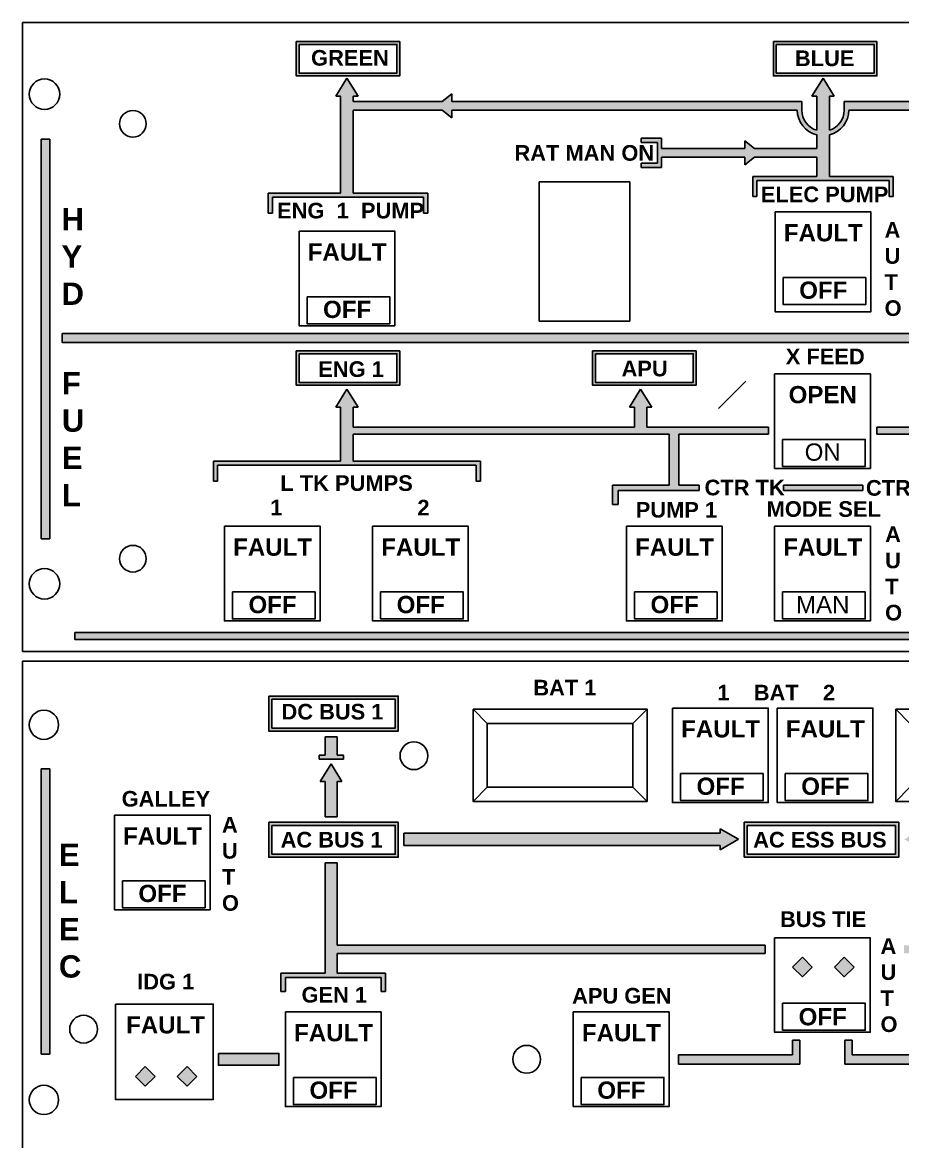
# Model space of a CAD drawing. Header units: millimetres. Extents: x 1492 to 7903, y -55 to 3601.
# Drawn here: x 2364 to 2542.8, y 1611.2 to 1838.6 of the extents above; entities that cross this region are included whole.
import ezdxf

# ---------------------------------------------------------------- set-up
doc = ezdxf.new("R2010")
doc.units = ezdxf.units.MM
doc.styles.get("Standard").update_dxf_attribs({"font": 'sanss___.ttf'})

msp = doc.modelspace()

# ---------------------------------------------------------------- hatches: boundary and pattern name
h = msp.add_hatch(color=1)
h.paths.add_polyline_path([(2419.638091993326, 1834.679067216672), (2440.670902584068, 1834.679067216672), (2440.670902584068, 1827.725346600783), (2419.638091993326, 1827.725346600783)])
h.paths.add_polyline_path([(2420.212438500221, 1834.104720709778), (2440.096556077175, 1834.104720709778), (2440.096556077175, 1828.299693107676), (2420.212438500221, 1828.299693107676)], flags=16)
h.paths.add_polyline_path([(2516.52418289017, 1834.679067216672), (2537.556993480911, 1834.679067216672), (2537.556993480911, 1827.725346600783), (2516.52418289017, 1827.725346600783)])
h.paths.add_polyline_path([(2517.098529397063, 1834.104720709778), (2536.982646974017, 1834.104720709778), (2536.982646974017, 1828.299693107676), (2517.098529397063, 1828.299693107676)], flags=16)
h.paths.add_polyline_path([(2616.50669832904, 1834.679067216672), (2637.539508919782, 1834.679067216672), (2637.539508919782, 1827.725346600783), (2616.50669832904, 1827.725346600783)])
h.paths.add_polyline_path([(2617.081044835934, 1834.104720709778), (2636.965162412887, 1834.104720709778), (2636.965162412887, 1828.299693107676), (2617.081044835934, 1828.299693107676)], flags=16)
h = msp.add_hatch(color=3)
edge = h.paths.add_edge_path()
edge.add_line((2572.268604028408, 1824.498623178968), (2575.516338594009, 1824.498623178967))
edge.add_line((2575.516338594009, 1824.498623178967), (2575.516338594009, 1825.396173591559))
edge.add_line((2575.516338594009, 1825.396173591559), (2571.371053615815, 1825.396173591559))
edge.add_line((2571.371053615815, 1825.396173591559), (2571.371053615815, 1822.505688142723))
edge.add_line((2571.371053615815, 1822.505688142723), (2550.006040332147, 1822.505688142723))
edge.add_line((2550.006040332148, 1822.505688142724), (2550.006040332148, 1824.072528830851))
edge.add_line((2550.006040332148, 1824.072528830851), (2548.021713313372, 1822.505688142723))
edge.add_line((2548.021713313372, 1822.505688142724), (2530.919892593621, 1822.505688142724))
edge.add_line((2530.91989259362, 1822.505688142724), (2530.91989259362, 1820.784899603927))
edge.add_arc((2526.610846041125, 1820.784899603927), 4.30904655249408, -72.69760578302657, 0, ccw=False)
edge.add_line((2527.892420132085, 1816.670844421878), (2527.892420132085, 1823.602812653444))
edge.add_line((2527.892420132085, 1823.602812653444), (2528.883892295392, 1823.602812653444))
edge.add_line((2528.883892295392, 1823.602812653444), (2526.611971132977, 1827.279063285043))
edge.add_line((2526.611971132977, 1827.279063285043), (2524.340049970562, 1823.602812653444))
edge.add_line((2524.340049970562, 1823.602812653444), (2525.331522133869, 1823.602812653444))
edge.add_line((2525.331522133869, 1823.602812653444), (2525.331522133869, 1816.670144139519))
edge.add_arc((2526.610846041125, 1820.784899603927), 4.30904655249408, 180, 252.7289410589397, ccw=False)
edge.add_line((2522.301799488632, 1820.784899603927), (2522.301799488632, 1822.505688142724))
edge.add_line((2522.301799488633, 1822.505688142724), (2451.25310428147, 1822.505688142724))
edge.add_line((2451.25310428147, 1822.505688142724), (2451.25310428147, 1824.072528830851))
edge.add_line((2451.25310428147, 1824.072528830851), (2449.268777262694, 1822.505688142723))
edge.add_line((2449.268777262694, 1822.505688142723), (2431.202043686288, 1822.505688142723))
edge.add_line((2431.202043686288, 1822.505688142723), (2431.202043686288, 1823.602812653444))
edge.add_line((2431.202043686288, 1823.602812653444), (2432.193515849593, 1823.602812653444))
edge.add_line((2432.193515849593, 1823.602812653444), (2429.921594687179, 1827.279063285043))
edge.add_line((2429.921594687179, 1827.279063285043), (2427.649673524765, 1823.602812653444))
edge.add_line((2427.649673524765, 1823.602812653444), (2428.641145688071, 1823.602812653444))
edge.add_line((2428.641145688071, 1823.602812653444), (2428.641145688071, 1803.926882373881))
edge.add_line((2428.641145688071, 1803.926882373881), (2413.968041314741, 1803.926882373881))
edge.add_line((2413.968041314741, 1803.926882373881), (2413.968041314741, 1799.860726067501))
edge.add_line((2413.968041314741, 1799.860726067501), (2414.804113386893, 1799.8607260675))
edge.add_line((2414.804113386894, 1799.860726067501), (2414.804113386894, 1803.091806981324))
edge.add_line((2414.804113386894, 1803.091806981324), (2445.459722923712, 1803.091806981324))
edge.add_line((2445.459722923712, 1803.091806981324), (2445.459722923712, 1799.860726067501))
edge.add_line((2445.459722923712, 1799.860726067501), (2446.351517102164, 1799.860726067501))
edge.add_line((2446.351517102164, 1799.860726067501), (2446.351517102164, 1803.926882373881))
edge.add_line((2446.351517102164, 1803.926882373881), (2431.202043686288, 1803.926882373881))
edge.add_line((2431.202043686288, 1803.926882373881), (2431.202043686287, 1820.784899603927))
edge.add_line((2431.202043686288, 1820.784899603927), (2449.268777262695, 1820.784899603926))
edge.add_line((2449.268777262695, 1820.784899603926), (2451.25310428147, 1819.218058915799))
edge.add_line((2451.25310428147, 1819.2180589158), (2451.253104281469, 1820.784899603927))
edge.add_line((2451.253104281469, 1820.784899603927), (2521.385070089689, 1820.784899603928))
edge.add_arc((2526.610846041125, 1820.784899603927), 5.225775951437291, 180, 255.8293752135456)
edge.add_line((2525.331522133869, 1815.718138840388), (2525.331522133869, 1812.956956599397))
edge.add_line((2525.331522133869, 1812.956956599397), (2512.715412025579, 1812.956956599397))
edge.add_line((2512.715412025579, 1812.956956599397), (2510.731085006802, 1814.523797287525))
edge.add_line((2510.731085006802, 1814.523797287525), (2510.731085006802, 1812.956956599398))
edge.add_line((2510.731085006802, 1812.956956599397), (2493.81919380117, 1812.956956599398))
edge.add_line((2493.81919380117, 1812.956956599397), (2493.81919380117, 1815.072216759385))
edge.add_line((2493.81919380117, 1815.072216759385), (2489.660510782623, 1815.072216759385))
edge.add_line((2489.660510782623, 1815.072216759385), (2489.660510782623, 1814.197274821525))
edge.add_line((2489.660510782623, 1814.197274821525), (2493.016634006881, 1814.197274821525))
edge.add_line((2493.016634006881, 1814.197274821525), (2493.016634006881, 1809.995849838473))
edge.add_line((2493.016634006881, 1809.995849838473), (2489.660510782623, 1809.995849838473))
edge.add_line((2489.660510782623, 1809.995849838473), (2489.660510782623, 1809.120907900614))
edge.add_line((2489.660510782623, 1809.120907900614), (2493.81919380117, 1809.120907900614))
edge.add_line((2493.81919380117, 1809.120907900614), (2493.81919380117, 1811.236168060601))
edge.add_line((2493.81919380117, 1811.236168060602), (2510.731085006802, 1811.236168060601))
edge.add_line((2510.731085006802, 1811.236168060601), (2510.731085006802, 1809.669327372474))
edge.add_line((2510.731085006802, 1809.669327372473), (2512.715412025578, 1811.236168060601))
edge.add_line((2512.715412025578, 1811.236168060601), (2525.331522133869, 1811.236168060602))
edge.add_line((2525.331522133869, 1811.236168060602), (2525.331522133869, 1807.287962017416))
edge.add_line((2525.331522133869, 1807.287962017416), (2512.359814292955, 1807.287962017416))
edge.add_line((2512.359814292955, 1807.287962017416), (2512.359814292955, 1803.221805711036))
edge.add_line((2512.359814292955, 1803.221805711036), (2513.195886365106, 1803.221805711035))
edge.add_line((2513.195886365108, 1803.221805711036), (2513.195886365108, 1806.45288662486))
edge.add_line((2513.195886365108, 1806.45288662486), (2526.611971132977, 1806.45288662486))
edge.add_line((2526.611971132977, 1806.45288662486), (2540.028055900846, 1806.45288662486))
edge.add_line((2540.028055900846, 1806.45288662486), (2540.028055900846, 1803.221805711036))
edge.add_line((2540.028055900846, 1803.221805711035), (2540.864127972999, 1803.221805711036))
edge.add_line((2540.864127972999, 1803.221805711036), (2540.864127972999, 1807.287962017416))
edge.add_line((2540.864127972999, 1807.287962017416), (2527.892420132085, 1807.287962017416))
edge.add_line((2527.892420132085, 1807.287962017416), (2527.892420132085, 1815.71870752861))
edge.add_arc((2526.610846041125, 1820.784899603927), 5.225775951437291, 284.1960716683575, 360)
edge.add_line((2531.836621992563, 1820.784899603928), (2548.021713313373, 1820.784899603927))
edge.add_line((2548.021713313373, 1820.784899603926), (2550.006040332148, 1819.218058915799))
edge.add_line((2550.006040332148, 1819.2180589158), (2550.006040332147, 1820.784899603927))
edge.add_line((2550.006040332148, 1820.784899603927), (2571.371053615815, 1820.784899603928))
edge.add_line((2571.371053615815, 1820.784899603927), (2571.371053615815, 1817.894414155091))
edge.add_line((2571.371053615815, 1817.894414155091), (2575.516338594009, 1817.894414155091))
edge.add_line((2575.516338594009, 1817.894414155091), (2575.516338594009, 1818.791964567684))
edge.add_line((2575.516338594009, 1818.791964567684), (2572.268604028408, 1818.791964567684))
edge.add_line((2572.268604028408, 1818.791964567684), (2572.268604028408, 1824.498623178968))
for color, points in [(1, [(2369.589093564061, 1814.844245820864), (2367.824921765562, 1814.844245820864), (2367.824921765562, 1733.710455373935), (2369.58909356406, 1733.710455373935)]), (1, [(2681.226550638943, 1773.546301937389), (2681.226550638943, 1775.403203953511), (2372.126751424342, 1775.403203953512), (2372.126751424342, 1773.546301937389)]), (3, [(2457.035818737868, 1749.459305368817), (2431.201648615867, 1749.459305368817), (2431.201648615867, 1754.943218206802), (2495.39746577811, 1754.943218206803), (2495.397465778109, 1744.607363765371), (2483.859760502666, 1744.607363765371), (2483.859760502667, 1740.650941030079), (2484.979724802585, 1740.650941030079), (2484.979724802585, 1743.487399465454), (2501.446371813218, 1743.487399465453), (2501.446371813218, 1744.607363765371), (2497.320410931693, 1744.607363765371), (2497.320410931693, 1754.943218206801), (2515.544356715786, 1754.943218206802), (2515.544356715786, 1756.363549368981), (2490.85759992295, 1756.363549368982), (2490.85759992295, 1760.427131044787), (2491.849072086256, 1760.427131044787), (2489.577150923841, 1764.103381676387), (2487.305229761427, 1760.427131044787), (2488.296701924733, 1760.427131044787), (2488.296701924733, 1756.363549368982), (2431.201648615867, 1756.363549368982), (2431.201648615867, 1760.427131044787), (2432.193120779173, 1760.427131044787), (2429.921199616759, 1764.103381676387), (2427.649278454344, 1760.427131044787), (2428.64075061765, 1760.427131044787), (2428.64075061765, 1749.459305368817), (2402.80658049565, 1749.459305368817), (2402.80658049565, 1745.393149062436), (2403.642652567803, 1745.393149062436), (2403.642652567801, 1748.62422997626), (2456.199746665715, 1748.62422997626), (2456.199746665716, 1745.393149062436), (2457.035818737868, 1745.393149062436)]), (3, [(2537.512316169415, 1754.943218206802), (2555.678306840487, 1754.943218206802), (2555.678306840487, 1744.607363765371), (2551.467474526395, 1744.607363765371), (2551.467474526395, 1743.487399465454), (2568.018992969596, 1743.487399465454), (2568.018992969596, 1740.650941030079), (2569.138957269513, 1740.650941030079), (2569.138957269514, 1744.607363765371), (2557.60125199407, 1744.607363765371), (2557.60125199407, 1754.943218206802), (2625.367354902567, 1754.943218206802), (2625.367354902566, 1749.459305368817), (2599.533184780566, 1749.459305368817), (2599.533184780566, 1745.393149062436), (2600.369256852718, 1745.393149062436), (2600.369256852717, 1748.62422997626), (2652.926350950631, 1748.62422997626), (2652.926350950632, 1745.393149062436), (2653.762423022783, 1745.393149062436), (2653.762423022783, 1749.459305368817), (2627.928252900783, 1749.459305368817), (2627.928252900783, 1760.427131044787), (2628.919725064089, 1760.427131044787), (2626.647803901675, 1764.103381676387), (2624.37588273926, 1760.427131044787), (2625.367354902566, 1760.427131044787), (2625.367354902567, 1756.363549368982), (2537.512316169415, 1756.363549368982)]), (3, [(2518.573155507971, 1743.487399465454), (2518.573155507971, 1744.607363765371), (2526.499358886092, 1744.607363765371), (2534.703159354195, 1744.607363765371), (2534.703159354195, 1743.487399465454), (2526.49935888609, 1743.487399465453)]), (1, [(2374.651131174103, 1714.67969705268), (2374.651131174103, 1713.245024393628), (2679.007938217867, 1713.245024393628), (2679.007938217867, 1714.67969705268)]), (3, [(2427.94298802643, 1693.490842252825), (2425.500334133073, 1693.490842252825), (2425.500334133073, 1689.719244870412), (2424.322783057094, 1689.719244870413), (2424.322783057095, 1688.920462465568), (2429.236188455883, 1688.920462465568), (2429.236188455883, 1689.719244870412), (2427.942988026431, 1689.719244870413)]), (3, [(2427.94298802643, 1667.862655029727), (2425.500334133072, 1667.862655029727), (2425.500334133074, 1645.454999105238), (2416.540250426681, 1645.454999105238), (2416.540250426681, 1641.72528485678), (2417.435379400035, 1641.72528485678), (2417.435379400035, 1644.559870131883), (2436.886551955356, 1644.559870131883), (2436.886551955355, 1641.72528485678), (2437.781680928711, 1641.72528485678), (2437.781680928709, 1645.454999105238), (2427.94298802643, 1645.454999105238), (2427.94298802643, 1649.486008900486), (2514.889074434102, 1649.486008900486), (2514.889074434102, 1651.13626648879), (2427.94298802643, 1651.13626648879)])]:
    msp.add_hatch(color=color).paths.add_polyline_path(points)
h = msp.add_hatch(color=1)
h.paths.add_polyline_path([(2419.638091993326, 1771.844282787525), (2440.670902584068, 1771.844282787525), (2440.670902584068, 1764.890562171636), (2419.638091993326, 1764.890562171636)])
h.paths.add_polyline_path([(2420.212438500221, 1771.269936280632), (2440.096556077175, 1771.269936280632), (2440.096556077175, 1765.46490867853), (2420.212438500221, 1765.46490867853)], flags=16)
h.paths.add_polyline_path([(2479.812023564451, 1771.844282787525), (2500.844834155192, 1771.844282787525), (2500.844834155192, 1764.890562171636), (2479.812023564451, 1764.890562171636)])
h.paths.add_polyline_path([(2480.386370071345, 1771.269936280632), (2500.270487648299, 1771.269936280632), (2500.270487648299, 1765.46490867853), (2480.386370071345, 1765.46490867853)], flags=16)
h.paths.add_polyline_path([(2616.096409108606, 1771.844282787525), (2637.129219699347, 1771.844282787525), (2637.129219699347, 1764.890562171636), (2616.096409108606, 1764.890562171636)])
h.paths.add_polyline_path([(2616.6707556155, 1771.269936280632), (2636.554873192454, 1771.269936280632), (2636.554873192454, 1765.46490867853), (2616.6707556155, 1765.46490867853)], flags=16)
h = msp.add_hatch(color=1)
h.paths.add_polyline_path([(2414.053325194714, 1676.1090018621), (2440.365913727232, 1676.1090018621), (2440.365913727232, 1668.996338653859), (2414.053325194714, 1668.996338653859)])
h.paths.add_polyline_path([(2414.684174034348, 1675.478153022466), (2439.735064887598, 1675.478153022466), (2439.735064887598, 1669.627187493493), (2414.684174034348, 1669.627187493493)], flags=16)
h.paths.add_polyline_path([(2414.053325194714, 1701.737189085198), (2440.365913727232, 1701.737189085198), (2440.365913727232, 1694.624525876957), (2414.053325194714, 1694.624525876957)])
h.paths.add_polyline_path([(2414.684174034348, 1701.106340245564), (2439.735064887598, 1701.106340245564), (2439.735064887598, 1695.255374716591), (2414.684174034348, 1695.255374716591)], flags=16)
h.paths.add_polyline_path([(2510.573323000906, 1668.996338653859), (2541.978661169853, 1668.996338653859), (2541.978661169853, 1676.1090018621), (2510.573323000907, 1676.1090018621)])
h.paths.add_polyline_path([(2511.20417184054, 1669.627187493493), (2541.347812330219, 1669.627187493493), (2541.347812330218, 1675.478153022466), (2511.20417184054, 1675.478153022466)], flags=16)
h.paths.add_polyline_path([(2369.58909356406, 1686.970377095894), (2369.58909356406, 1629.033248171363), (2367.824921765562, 1629.033248171364), (2367.824921765562, 1686.970377095894)])
h.paths.add_polyline_path([(2683.468665740029, 1629.033248171363), (2685.232837538528, 1629.033248171363), (2685.232837538528, 1686.970377095894), (2683.468665740029, 1686.970377095894)])
h = msp.add_hatch(color=3)
h.paths.add_polyline_path([(2403.848356052381, 1629.163206568011), (2416.129477596501, 1629.163206568011), (2416.129477596501, 1626.743167173302), (2403.848356052381, 1626.743167173302)])
h.paths.add_polyline_path([(2649.32313346109, 1629.163206568011), (2637.04201191697, 1629.163206568011), (2637.04201191697, 1626.743167173302), (2649.32313346109, 1626.743167173302)])
h.paths.add_polyline_path([(2497.249435357079, 1627.009187424472), (2497.249435357078, 1628.862950688395), (2520.436712920219, 1628.862950688395), (2520.436712920219, 1631.828974356948), (2521.920705536319, 1631.828974356948), (2521.920705536319, 1627.009187424472)])
h.paths.add_polyline_path([(2555.733768819893, 1627.009187424472), (2555.733768819894, 1628.862950688395), (2532.546491256753, 1628.862950688395), (2532.546491256753, 1631.828974356948), (2531.062498640653, 1631.828974356948), (2531.062498640653, 1627.009187424472)])
h.paths.add_polyline_path([(2425.500334133073, 1677.242685486232), (2427.94298802643, 1677.242685486232), (2427.94298802643, 1684.404096925424), (2428.913243485622, 1684.404096925419), (2426.72166107975, 1687.964051871574), (2424.530078673879, 1684.40409692543), (2425.500334133073, 1684.40409692543)])
h.paths.add_polyline_path([(2427.94298802643, 1693.490842252825), (2425.500334133073, 1693.490842252825), (2425.500334133074, 1689.719244870412), (2424.322783057095, 1689.719244870412), (2424.322783057095, 1688.920462465568), (2429.236188455883, 1688.920462465568), (2429.236188455883, 1689.719244870412), (2427.94298802643, 1689.719244870412)])
h.paths.add_polyline_path([(2441.499597351363, 1673.918150776172), (2441.499597351364, 1671.398890439005), (2505.712099440285, 1671.398890439005), (2505.712099440285, 1670.543170967203), (2509.439639376774, 1672.658520607588), (2505.712099440285, 1674.773870247974), (2505.712099440285, 1673.918150776172)])
h.paths.add_polyline_path([(2581.718649366873, 1673.918150776172), (2546.839884730474, 1673.918150776172), (2546.839884730474, 1674.773870247973), (2543.112344793985, 1672.658520607588), (2546.839884730474, 1670.543170967203), (2546.839884730474, 1671.398890439005), (2581.718649366873, 1671.398890439005)])
h.paths.add_polyline_path([(2604.003546864307, 1673.918150776172), (2604.003546864307, 1671.398890439005), (2611.215311188569, 1671.398890439005), (2611.215311188569, 1673.918150776172)])
h.paths.add_polyline_path([(2627.482870043899, 1677.242685486232), (2625.040216150542, 1677.242685486232), (2625.040216150542, 1684.404096925424), (2624.06996069135, 1684.404096925419), (2626.261543097221, 1687.964051871574), (2628.453125503092, 1684.40409692543), (2627.482870043899, 1684.40409692543)])
h.paths.add_polyline_path([(2625.040216150542, 1693.490842252825), (2627.482870043899, 1693.490842252825), (2627.482870043898, 1689.719244870412), (2628.660421119876, 1689.719244870412), (2628.660421119876, 1688.920462465568), (2623.74701572109, 1688.920462465568), (2623.74701572109, 1689.719244870412), (2625.040216150542, 1689.719244870412)])
h.paths.add_polyline_path([(2416.540250426681, 1641.72528485678), (2417.435379400035, 1641.72528485678), (2417.435379400035, 1644.559870131883), (2436.886551955356, 1644.559870131883), (2436.886551955355, 1641.72528485678), (2437.781680928711, 1641.72528485678), (2437.781680928709, 1645.454999105238), (2427.94298802643, 1645.454999105238), (2427.94298802643, 1649.486008900486), (2514.889074434102, 1649.486008900486), (2514.889074434102, 1651.13626648879), (2427.94298802643, 1651.13626648879), (2427.94298802643, 1667.862655029727), (2425.500334133072, 1667.862655029727), (2425.500334133074, 1645.454999105238), (2416.540250426681, 1645.454999105238)])
h.paths.add_polyline_path([(2543.057630363779, 1649.486008900486), (2543.057630363779, 1651.13626648879), (2625.040216150542, 1651.13626648879), (2625.040216150542, 1667.862655029727), (2627.4828700439, 1667.862655029727), (2627.482870043898, 1645.454999105238), (2636.442953750291, 1645.454999105238), (2636.442953750291, 1641.72528485678), (2635.547824776937, 1641.72528485678), (2635.547824776936, 1644.559870131883), (2616.096652221616, 1644.559870131883), (2616.096652221618, 1641.72528485678), (2615.201523248261, 1641.72528485678), (2615.201523248263, 1645.454999105238), (2625.040216150542, 1645.454999105238), (2625.040216150542, 1649.486008900486)])
h = msp.add_hatch(color=1)
h.paths.add_polyline_path([(2522.431480318689, 1648.710138162651), (2520.436119707867, 1646.714777551829), (2522.431480318688, 1644.719416941008), (2524.426840929509, 1646.71477755183)])
h.paths.add_polyline_path([(2530.911852028483, 1644.719416941008), (2532.907212639304, 1646.714777551829), (2530.911852028482, 1648.710138162651), (2528.916491417662, 1646.714777551829)])
h = msp.add_hatch(color=1)
h.paths.add_polyline_path([(2388.991041811353, 1626.496381096854), (2386.995681200531, 1624.501020486032), (2388.991041811352, 1622.505659875211), (2390.986402422173, 1624.501020486032)])
h.paths.add_polyline_path([(2397.471413521147, 1622.505659875211), (2399.466774131968, 1624.501020486032), (2397.471413521146, 1626.496381096854), (2395.476052910326, 1624.501020486032)])

# ---------------------------------------------------------------- linework, layer by layer
at = {"color": 18, "true_color": 0x000000}
for p, q in [((2364.028889948407, 1838.592955515972), (2364.028889948407, 1710.822799880535)), ((2689.028882263183, 1838.592955515972), (2364.028889948407, 1838.592955515972)), ((2427.649673524765, 1823.602812653444), (2429.921594687179, 1827.279063285043)), ((2432.193515849593, 1823.602812653444), (2429.921594687179, 1827.279063285043)), ((2524.340049970562, 1823.602812653444), (2526.611971132977, 1827.279063285043)), ((2528.883892295392, 1823.602812653444), (2526.611971132977, 1827.279063285043)), ((2428.641145688071, 1823.602812653444), (2427.649673524765, 1823.602812653444)), ((2428.641145688071, 1803.926882373881), (2428.641145688071, 1823.602812653444)), ((2431.202043686288, 1823.602812653444), (2432.193515849593, 1823.602812653444)), ((2431.202043686288, 1822.505688142723), (2431.202043686288, 1823.602812653444)), ((2449.268777262694, 1822.505688142723), (2451.25310428147, 1824.072528830851)), ((2451.25310428147, 1822.505688142724), (2451.25310428147, 1824.072528830851)), ((2525.331522133869, 1823.602812653444), (2524.340049970562, 1823.602812653444)), ((2525.331522133869, 1816.670144139519), (2525.331522133869, 1823.602812653444)), ((2527.892420132085, 1823.602812653444), (2528.883892295392, 1823.602812653444)), ((2527.892420132085, 1816.670844421878), (2527.892420132085, 1823.602812653444)), ((2449.268777262694, 1822.505688142723), (2431.202043686288, 1822.505688142723)), ((2522.301799488633, 1822.505688142724), (2451.25310428147, 1822.505688142724)), ((2522.301799488632, 1820.784899603927), (2522.301799488632, 1822.505688142724)), ((2548.021713313372, 1822.505688142724), (2530.919892593621, 1822.505688142724)), ((2530.91989259362, 1820.784899603927), (2530.91989259362, 1822.505688142724)), ((2431.202043686288, 1803.926882373881), (2431.202043686287, 1820.784899603927)), ((2431.202043686288, 1820.784899603927), (2449.268777262695, 1820.784899603926)), ((2449.268777262695, 1820.784899603926), (2451.25310428147, 1819.218058915799)), ((2451.253104281469, 1820.784899603927), (2451.25310428147, 1819.2180589158)), ((2451.253104281469, 1820.784899603927), (2521.385070089689, 1820.784899603928)), ((2531.836621992563, 1820.784899603928), (2548.021713313373, 1820.784899603927)), ((2367.824921765562, 1814.844245820864), (2369.589093564061, 1814.844245820864)), ((2367.824921765562, 1814.844245820864), (2367.824921765562, 1733.710455373935)), ((2369.589093564061, 1814.844245820864), (2369.58909356406, 1733.710455373935)), ((2493.81919380117, 1815.072216759385), (2489.660510782623, 1815.072216759385)), ((2489.660510782623, 1815.072216759385), (2489.660510782623, 1814.197274821525)), ((2493.81919380117, 1812.956956599397), (2493.81919380117, 1815.072216759385)), ((2510.731085006802, 1812.956956599398), (2510.731085006802, 1814.523797287525)), ((2512.715412025579, 1812.956956599397), (2510.731085006802, 1814.523797287525)), ((2525.331522133869, 1812.956956599397), (2525.331522133869, 1815.718138840388)), ((2527.892420132085, 1807.287962017416), (2527.892420132085, 1815.71870752861)), ((2489.660510782623, 1814.197274821525), (2493.016634006881, 1814.197274821525)), ((2493.016634006881, 1814.197274821525), (2493.016634006881, 1809.995849838473)), ((2510.731085006802, 1812.956956599397), (2493.81919380117, 1812.956956599398)), ((2525.331522133869, 1812.956956599397), (2512.715412025579, 1812.956956599397)), ((2489.660510782623, 1809.120907900614), (2489.660510782623, 1809.995849838473)), ((2489.660510782623, 1809.995849838473), (2493.016634006881, 1809.995849838473)), ((2493.81919380117, 1811.236168060602), (2510.731085006802, 1811.236168060601)), ((2493.81919380117, 1811.236168060601), (2493.81919380117, 1809.120907900614)), ((2510.731085006802, 1811.236168060601), (2510.731085006802, 1809.669327372474)), ((2512.715412025578, 1811.236168060601), (2510.731085006802, 1809.669327372473)), ((2512.715412025578, 1811.236168060601), (2525.331522133869, 1811.236168060602)), ((2525.331522133869, 1807.287962017416), (2525.331522133869, 1811.236168060602)), ((2493.81919380117, 1809.120907900614), (2489.660510782623, 1809.120907900614)), ((2512.359814292955, 1803.221805711036), (2512.359814292955, 1807.287962017416)), ((2512.359814292955, 1807.287962017416), (2525.331522133869, 1807.287962017416)), ((2526.611971132977, 1806.45288662486), (2513.195886365108, 1806.45288662486)), ((2513.195886365108, 1806.45288662486), (2513.195886365108, 1803.221805711036)), ((2526.611971132977, 1806.45288662486), (2540.028055900846, 1806.45288662486)), ((2540.864127972999, 1807.287962017416), (2527.892420132085, 1807.287962017416)), ((2540.028055900846, 1806.45288662486), (2540.028055900846, 1803.221805711036)), ((2540.864127972999, 1803.221805711036), (2540.864127972999, 1807.287962017416)), ((2413.968041314741, 1799.860726067501), (2413.968041314741, 1803.926882373881)), ((2413.968041314741, 1803.926882373881), (2428.641145688071, 1803.926882373881)), ((2445.459722923712, 1803.091806981324), (2414.804113386894, 1803.091806981324)), ((2414.804113386894, 1803.091806981324), (2414.804113386894, 1799.860726067501)), ((2431.202043686288, 1803.926882373881), (2446.351517102164, 1803.926882373881)), ((2445.459722923712, 1799.860726067501), (2445.459722923712, 1803.091806981324)), ((2446.351517102164, 1803.926882373881), (2446.351517102164, 1799.860726067501)), ((2513.195886365106, 1803.221805711035), (2512.359814292955, 1803.221805711036)), ((2540.028055900846, 1803.221805711035), (2540.864127972999, 1803.221805711036)), ((2414.804113386893, 1799.8607260675), (2413.968041314741, 1799.860726067501)), ((2446.351517102164, 1799.860726067501), (2445.459722923712, 1799.860726067501)), ((2505.366833482381, 1760.156816939085), (2510.908880084987, 1765.69886354169)), ((2427.649278454344, 1760.427131044787), (2429.921199616759, 1764.103381676387)), ((2432.193120779173, 1760.427131044787), (2429.921199616759, 1764.103381676387)), ((2487.305229761427, 1760.427131044787), (2489.577150923841, 1764.103381676387)), ((2491.849072086256, 1760.427131044787), (2489.577150923841, 1764.103381676387)), ((2428.64075061765, 1760.427131044787), (2427.649278454344, 1760.427131044787)), ((2428.640750617651, 1749.459305368817), (2428.64075061765, 1760.427131044787)), ((2431.201648615867, 1760.427131044787), (2432.193120779173, 1760.427131044787)), ((2431.201648615867, 1756.363549368982), (2431.201648615867, 1760.427131044787)), ((2488.296701924733, 1760.427131044787), (2487.305229761427, 1760.427131044787)), ((2488.296701924733, 1756.363549368982), (2488.296701924733, 1760.427131044787)), ((2490.85759992295, 1760.427131044787), (2491.849072086256, 1760.427131044787)), ((2490.85759992295, 1756.363549368982), (2490.85759992295, 1760.427131044787)), ((2488.296701924733, 1756.363549368982), (2431.201648615867, 1756.363549368982)), ((2515.544356715786, 1756.363549368981), (2490.85759992295, 1756.363549368982)), ((2515.544356715786, 1754.943218206802), (2515.544356715786, 1756.363549368982)), ((2625.367354902567, 1756.363549368982), (2537.512316169415, 1756.363549368982)), ((2537.512316169415, 1754.943218206803), (2537.512316169415, 1756.363549368982)), ((2431.201648615867, 1749.459305368817), (2431.201648615867, 1754.943218206802)), ((2431.201648615867, 1754.943218206802), (2495.397465778109, 1754.943218206801)), ((2495.39746577811, 1744.607363765371), (2495.39746577811, 1754.943218206803)), ((2497.320410931693, 1744.607363765371), (2497.320410931693, 1754.943218206803)), ((2497.320410931693, 1754.943218206801), (2515.544356715787, 1754.943218206801)), ((2537.512316169415, 1754.943218206802), (2555.678306840487, 1754.943218206802)), ((2402.80658049565, 1745.393149062436), (2402.80658049565, 1749.459305368817)), ((2402.80658049565, 1749.459305368817), (2428.64075061765, 1749.459305368817)), ((2403.642652567803, 1748.62422997626), (2403.642652567803, 1745.393149062436)), ((2403.642652567801, 1748.62422997626), (2456.199746665715, 1748.62422997626)), ((2457.035818737868, 1749.459305368817), (2431.201648615867, 1749.459305368817)), ((2456.199746665715, 1748.62422997626), (2456.199746665715, 1745.393149062436)), ((2457.035818737868, 1745.393149062436), (2457.035818737868, 1749.459305368817)), ((2403.642652567801, 1745.393149062436), (2402.80658049565, 1745.393149062436)), ((2456.199746665716, 1745.393149062436), (2457.035818737868, 1745.393149062436)), ((2483.859760502667, 1740.650941030079), (2483.859760502666, 1744.607363765371)), ((2495.397465778109, 1744.607363765371), (2483.859760502666, 1744.607363765371)), ((2501.446371813218, 1744.607363765371), (2497.320410931693, 1744.607363765371)), ((2501.446371813218, 1743.487399465453), (2501.446371813219, 1744.607363765371)), ((2526.49935888609, 1744.607363765371), (2518.573155507971, 1744.607363765371)), ((2518.573155507971, 1743.487399465454), (2518.573155507971, 1744.607363765371)), ((2526.499358886092, 1744.607363765371), (2534.703159354196, 1744.607363765371)), ((2534.703159354195, 1743.487399465454), (2534.703159354195, 1744.607363765371)), ((2484.979724802585, 1740.650941030079), (2484.979724802585, 1743.487399465454)), ((2501.446371813218, 1743.487399465453), (2484.979724802585, 1743.487399465454)), ((2526.49935888609, 1743.487399465453), (2518.573155507971, 1743.487399465454)), ((2526.499358886092, 1743.487399465453), (2534.703159354195, 1743.487399465454)), ((2483.859760502667, 1740.650941030079), (2484.979724802585, 1740.650941030079)), ((2369.589093564061, 1733.710455373935), (2367.824921765563, 1733.710455373935)), ((2364.028889948407, 1710.822799880535), (2689.028882263183, 1710.822799880535)), ((2364.028900705679, 1708.822799880535), (2689.028882263182, 1708.822799880535)), ((2364.028900705679, 1708.822799880535), (2364.02890070568, 1606.822799880536)), ((2458.427079656565, 1696.210107197413), (2455.533844921514, 1699.103341932464)), ((2487.992849406396, 1696.210107197413), (2490.886084141448, 1699.103341932464)), ((2544.271551657312, 1696.210107197413), (2541.37831692226, 1699.103341932464)), ((2425.500334133073, 1689.719244870412), (2425.500334133073, 1693.490842252825)), ((2427.94298802643, 1693.490842252825), (2427.94298802643, 1689.719244870412)), ((2424.322783057095, 1688.920462465568), (2424.322783057095, 1689.719244870412)), ((2425.500334133074, 1689.719244870412), (2424.322783057094, 1689.719244870412)), ((2429.236188455883, 1689.719244870412), (2427.94298802643, 1689.719244870412)), ((2429.236188455883, 1688.920462465568), (2429.236188455883, 1689.719244870412)), ((2369.589093564061, 1686.970377095894), (2367.824921765562, 1686.970377095894)), ((2367.824921765562, 1686.970377095894), (2367.824921765562, 1629.033248171364)), ((2369.58909356406, 1686.970377095894), (2369.58909356406, 1629.033248171363)), ((2424.322783057095, 1688.920462465568), (2429.236188455883, 1688.920462465568)), ((2424.530078673879, 1684.40409692543), (2426.72166107975, 1687.964051871574)), ((2428.913243485622, 1684.404096925419), (2426.721661079769, 1687.964051871574)), ((2424.530078673879, 1684.40409692543), (2425.500334133073, 1684.40409692543)), ((2425.500334133073, 1677.242685486232), (2425.500334133073, 1684.40409692543)), ((2428.913243485622, 1684.404096925419), (2427.94298802643, 1684.404096925424)), ((2427.94298802643, 1684.404096925424), (2427.94298802643, 1677.242685486232)), ((2458.427079656565, 1683.251181832951), (2455.533844921514, 1680.3579470979)), ((2487.992849406396, 1683.251181832951), (2490.886084141448, 1680.3579470979)), ((2544.271551657312, 1683.251181832951), (2541.37831692226, 1680.3579470979)), ((2510.573323000908, 1676.1090018621), (2541.978661169853, 1676.1090018621)), ((2510.573323000905, 1668.996338653859), (2510.573323000907, 1676.1090018621)), ((2541.978661169853, 1676.1090018621), (2541.978661169853, 1668.996338653859)), ((2441.499597351364, 1673.918150776172), (2505.712099440285, 1673.918150776172)), ((2505.712099440285, 1673.918150776172), (2505.712099440285, 1674.773870247974)), ((2505.712099440285, 1674.773870247974), (2509.439639376774, 1672.658520607588)), ((2511.20417184054, 1675.478153022466), (2541.347812330218, 1675.478153022466)), ((2511.20417184054, 1669.627187493493), (2511.20417184054, 1675.478153022466)), ((2541.347812330219, 1675.478153022466), (2541.347812330219, 1669.627187493493)), ((2441.499597351364, 1671.398890439005), (2505.712099440285, 1671.398890439005)), ((2505.712099440285, 1670.543170967203), (2509.439639376774, 1672.658520607588)), ((2505.712099440285, 1671.398890439005), (2505.712099440285, 1670.543170967203)), ((2510.573323000906, 1668.996338653859), (2541.978661169853, 1668.996338653859)), ((2511.20417184054, 1669.627187493493), (2541.347812330218, 1669.627187493493)), ((2425.500334133073, 1645.454999105238), (2425.500334133072, 1667.862655029727)), ((2427.94298802643, 1667.862655029727), (2427.94298802643, 1651.13626648879)), ((2427.94298802643, 1651.13626648879), (2514.889074434102, 1651.13626648879)), ((2514.889074434102, 1651.13626648879), (2514.889074434102, 1649.486008900486)), ((2514.889074434102, 1649.486008900486), (2427.94298802643, 1649.486008900486)), ((2427.94298802643, 1649.486008900486), (2427.94298802643, 1645.454999105238)), ((2522.431480318689, 1648.710138162651), (2520.436119707867, 1646.71477755183)), ((2522.431480318689, 1648.710138162651), (2524.42684092951, 1646.71477755183)), ((2530.911852028482, 1648.710138162651), (2528.916491417662, 1646.71477755183)), ((2530.911852028482, 1648.710138162651), (2532.907212639304, 1646.71477755183)), ((2520.436119707867, 1646.71477755183), (2522.431480318688, 1644.719416941008)), ((2524.42684092951, 1646.71477755183), (2522.431480318688, 1644.719416941008)), ((2528.916491417662, 1646.71477755183), (2530.911852028484, 1644.719416941008)), ((2532.907212639304, 1646.71477755183), (2530.911852028484, 1644.719416941008)), ((2416.540250426681, 1645.454999105238), (2425.500334133074, 1645.454999105238)), ((2416.540250426681, 1641.72528485678), (2416.540250426681, 1645.454999105238)), ((2417.435379400035, 1641.72528485678), (2417.435379400035, 1644.559870131883)), ((2417.435379400035, 1644.559870131883), (2436.886551955355, 1644.559870131883)), ((2427.942988026429, 1645.454999105238), (2437.781680928709, 1645.454999105238)), ((2436.886551955355, 1641.72528485678), (2436.886551955356, 1644.559870131883)), ((2437.781680928711, 1641.72528485678), (2437.781680928711, 1645.454999105237)), ((2416.540250426681, 1641.72528485678), (2417.435379400035, 1641.72528485678)), ((2436.886551955355, 1641.72528485678), (2437.78168092871, 1641.72528485678)), ((2520.436712920219, 1628.862950688395), (2520.436712920219, 1631.828974356948)), ((2520.436712920219, 1631.828974356948), (2521.920705536319, 1631.828974356948)), ((2521.920705536319, 1631.828974356948), (2521.920705536319, 1627.009187424472)), ((2532.546491256753, 1631.828974356948), (2531.062498640653, 1631.828974356948)), ((2531.062498640653, 1631.828974356948), (2531.062498640653, 1627.009187424472)), ((2532.546491256753, 1628.862950688395), (2532.546491256753, 1631.828974356948)), ((2367.824921765562, 1629.033248171363), (2369.58909356406, 1629.033248171363)), ((2497.249435357078, 1628.862950688395), (2520.436712920219, 1628.862950688395)), ((2497.249435357079, 1627.009187424472), (2497.249435357078, 1628.862950688395)), ((2555.733768819894, 1628.862950688395), (2532.546491256753, 1628.862950688395)), ((2388.991041811353, 1626.496381096854), (2386.995681200531, 1624.501020486032)), ((2388.991041811353, 1626.496381096854), (2390.986402422173, 1624.501020486032)), ((2397.471413521146, 1626.496381096854), (2395.476052910326, 1624.501020486032)), ((2397.471413521146, 1626.496381096854), (2399.466774131968, 1624.501020486032)), ((2521.920705536319, 1627.009187424472), (2497.249435357079, 1627.009187424472)), ((2531.062498640653, 1627.009187424472), (2555.733768819893, 1627.009187424472)), ((2386.995681200531, 1624.501020486032), (2388.991041811352, 1622.505659875211)), ((2390.986402422173, 1624.501020486032), (2388.991041811352, 1622.505659875211)), ((2395.476052910326, 1624.501020486032), (2397.471413521147, 1622.505659875211)), ((2399.466774131968, 1624.501020486032), (2397.471413521147, 1622.505659875211))]:
    msp.add_line(p, q, dxfattribs=at)
at = {"color": 1}
for points in [[(2419.638091993326, 1834.679067216672), (2440.670902584068, 1834.679067216672), (2440.670902584068, 1827.725346600783), (2419.638091993326, 1827.725346600783)], [(2420.212438500221, 1834.104720709778), (2440.096556077175, 1834.104720709778), (2440.096556077175, 1828.299693107676), (2420.212438500221, 1828.299693107676)], [(2516.52418289017, 1834.679067216672), (2537.556993480911, 1834.679067216672), (2537.556993480911, 1827.725346600783), (2516.52418289017, 1827.725346600783)], [(2517.098529397063, 1834.104720709778), (2536.982646974017, 1834.104720709778), (2536.982646974017, 1828.299693107676), (2517.098529397063, 1828.299693107676)], [(2518.522930647569, 1786.770906406782), (2535.3003512511, 1786.770906406782), (2535.3003512511, 1781.275315788032), (2518.522930647569, 1781.275315788032)], [(2421.832554201771, 1782.870904286815), (2438.609974805303, 1782.870904286815), (2438.609974805303, 1777.375313668065), (2421.832554201771, 1777.375313668065)], [(2372.126751424342, 1775.403203953512), (2681.226550638943, 1775.403203953512), (2681.226550638943, 1773.546301937389), (2372.126751424342, 1773.546301937389)], [(2419.638091993326, 1771.844282787525), (2440.670902584068, 1771.844282787525), (2440.670902584068, 1764.890562171636), (2419.638091993326, 1764.890562171636)], [(2420.212438500221, 1771.269936280632), (2440.096556077175, 1771.269936280632), (2440.096556077175, 1765.46490867853), (2420.212438500221, 1765.46490867853)], [(2479.812023564451, 1771.844282787525), (2500.844834155192, 1771.844282787525), (2500.844834155192, 1764.890562171636), (2479.812023564451, 1764.890562171636)], [(2480.386370071345, 1771.269936280632), (2500.270487648299, 1771.269936280632), (2500.270487648299, 1765.46490867853), (2480.386370071345, 1765.46490867853)], [(2518.410318400682, 1753.884737735196), (2535.187739004214, 1753.884737735196), (2535.187739004214, 1748.389147116447), (2518.410318400682, 1748.389147116447)], [(2406.689419089599, 1722.910815579933), (2423.466839693131, 1722.910815579933), (2423.466839693131, 1717.415224961183), (2406.689419089599, 1717.415224961183)], [(2436.772004746584, 1722.910815579933), (2453.549425350116, 1722.910815579933), (2453.549425350116, 1717.415224961183), (2436.772004746584, 1717.415224961183)], [(2488.327732743697, 1722.910815579933), (2505.105153347229, 1722.910815579933), (2505.105153347229, 1717.415224961183), (2488.327732743697, 1717.415224961183)], [(2518.410318400682, 1722.910815579933), (2535.187739004214, 1722.910815579933), (2535.187739004214, 1717.415224961183), (2518.410318400682, 1717.415224961183)], [(2374.651131174103, 1714.67969705268), (2679.007938217867, 1714.67969705268), (2679.007938217867, 1713.245024393628), (2374.651131174103, 1713.245024393628)], [(2414.053325194714, 1701.737189085198), (2440.365913727232, 1701.737189085198), (2440.365913727232, 1694.624525876957), (2414.053325194714, 1694.624525876957)], [(2414.684174034348, 1701.106340245564), (2439.735064887598, 1701.106340245564), (2439.735064887598, 1695.255374716591), (2414.684174034348, 1695.255374716591)], [(2497.669197868543, 1686.007263907358), (2514.446618472075, 1686.007263907358), (2514.446618472075, 1680.511673288608), (2497.669197868543, 1680.511673288608)], [(2518.9358104103, 1686.007263907358), (2535.713231013832, 1686.007263907358), (2535.713231013832, 1680.511673288608), (2518.9358104103, 1680.511673288608)], [(2414.053325194714, 1676.1090018621), (2440.365913727232, 1676.1090018621), (2440.365913727232, 1668.996338653859), (2414.053325194714, 1668.996338653859)], [(2414.684174034348, 1675.478153022466), (2439.735064887598, 1675.478153022466), (2439.735064887598, 1669.627187493493), (2414.684174034348, 1669.627187493493)], [(2384.333729752167, 1664.232144384972), (2401.111150355699, 1664.232144384972), (2401.111150355699, 1658.736553766222), (2384.333729752167, 1658.736553766222)], [(2518.402561603078, 1639.355122810192), (2535.17998220661, 1639.355122810192), (2535.17998220661, 1633.859532191442), (2518.402561603078, 1633.859532191442)], [(2403.848356052381, 1629.163206568011), (2416.129477596501, 1629.163206568011), (2416.129477596501, 1626.743167173302), (2403.848356052381, 1626.743167173302)], [(2419.071925192286, 1624.279936567645), (2435.849345795818, 1624.279936567645), (2435.849345795818, 1618.784345948896), (2419.071925192286, 1618.784345948896)], [(2477.524693233663, 1624.279936567645), (2494.302113837195, 1624.279936567645), (2494.302113837195, 1618.784345948896), (2477.524693233663, 1618.784345948896)]]:
    msp.add_lwpolyline(points, close=True, dxfattribs=at)
at = {"color": 5}
for points in [[(2468.97783564651, 1806.20210151546), (2487.352079960237, 1806.20210151546), (2487.352079960237, 1777.906308072387), (2468.97783564651, 1777.906308072387)], [(2516.886907033094, 1800.088017672908), (2536.33703523286, 1800.088017672908), (2536.33703523286, 1779.828126398445), (2516.886907033094, 1779.828126398445)], [(2420.19905763684, 1796.188015552941), (2439.644131737519, 1796.188015552941), (2439.644131737519, 1776.966829398604), (2420.19905763684, 1776.966829398604)], [(2516.776821835751, 1767.201849001322), (2536.221895936429, 1767.201849001322), (2536.221895936429, 1747.980662846986), (2516.776821835751, 1747.980662846986)], [(2516.776821835751, 1767.201849001322), (2536.221895936429, 1767.201849001322), (2536.221895936429, 1747.980662846986), (2516.776821835751, 1747.980662846986)], [(2405.055922524668, 1736.227926846059), (2424.500996625346, 1736.227926846059), (2424.500996625346, 1717.006740691723), (2405.055922524668, 1717.006740691723)], [(2435.138508181653, 1736.227926846059), (2454.583582282332, 1736.227926846059), (2454.583582282332, 1717.006740691723), (2435.138508181653, 1717.006740691723)], [(2486.694236178766, 1736.227926846059), (2506.139310279445, 1736.227926846059), (2506.139310279445, 1717.006740691723), (2486.694236178766, 1717.006740691723)], [(2516.776821835751, 1736.227926846059), (2536.221895936429, 1736.227926846059), (2536.221895936429, 1717.006740691723), (2516.776821835751, 1717.006740691723)], [(2455.533844921514, 1699.103341932464), (2490.886084141448, 1699.103341932464), (2490.886084141448, 1680.3579470979), (2455.533844921514, 1680.3579470979)], [(2496.035701303612, 1699.324375173484), (2515.48077540429, 1699.324375173484), (2515.48077540429, 1680.103189019148), (2496.035701303612, 1680.103189019148)], [(2517.30231384537, 1699.324375173484), (2536.747387946048, 1699.324375173484), (2536.747387946048, 1680.103189019148), (2517.30231384537, 1680.103189019148)], [(2541.37831692226, 1699.103341932464), (2576.730556142194, 1699.103341932464), (2576.730556142194, 1680.3579470979), (2541.37831692226, 1680.3579470979)], [(2458.427079656565, 1696.210107197413), (2487.992849406396, 1696.210107197413), (2487.992849406396, 1683.251181832951), (2458.427079656565, 1683.251181832951)], [(2382.700233187236, 1677.549255651098), (2402.145307287915, 1677.549255651098), (2402.145307287915, 1658.328069496762), (2382.700233187236, 1658.328069496762)], [(2516.769065038147, 1652.672234076318), (2536.214139138825, 1652.672234076318), (2536.214139138825, 1633.451047921982), (2516.769065038147, 1633.451047921982)], [(2382.968498360611, 1639.194942890684), (2402.773700631489, 1639.194942890684), (2402.773700631489, 1619.783372065941), (2382.968498360611, 1619.783372065941)], [(2417.438428627356, 1637.597047833771), (2436.883502728034, 1637.597047833771), (2436.883502728034, 1618.375861679435), (2417.438428627356, 1618.375861679435)], [(2475.891196668732, 1637.597047833771), (2495.336270769411, 1637.597047833771), (2495.336270769411, 1618.375861679435), (2475.891196668732, 1618.375861679435)]]:
    msp.add_lwpolyline(points, close=True, dxfattribs=at)
at = {"color": 1}
for points in [[(2427.94298802643, 1693.490842252825), (2425.500334133073, 1693.490842252825)], [(2427.94298802643, 1667.862655029727), (2425.500334133072, 1667.862655029727)]]:
    msp.add_lwpolyline(points, dxfattribs=at)
at = {"color": 3}
for points in [[(2425.500334133073, 1677.242685486232), (2427.94298802643, 1677.242685486232)], [(2441.499597351363, 1673.918150776172), (2441.499597351363, 1671.398890439005)]]:
    msp.add_lwpolyline(points, dxfattribs=at)
at = {"color": 18, "true_color": 0x000000}
for centre, radius in [((2368.517216290634, 1824.009071255231), 3.089834717163539), ((2386.46873525416, 1818.003685097248), 2.708830363729298), ((2386.46873525416, 1729.653371330967), 2.708830363729298), ((2368.517216290634, 1724.554365763874), 3.089834717163539), ((2368.399687944822, 1695.916810972169), 2.965173346342757), ((2443.530916490606, 1689.620048390713), 2.81834930329001), ((2376.447439418724, 1634.088758230444), 2.81834930329001), ((2466.426396696574, 1627.976750621352), 2.81834930329001), ((2368.399687944822, 1619.720606822557), 2.965173346342757)]:
    msp.add_circle(centre, radius, dxfattribs=at)
at = {"color": 3}
for radius, start, end in [(5.225775951437291, 180, 255.8293752135456), (4.30904655249408, 180, 252.7289410589397), (4.30904655249408, 287.3023942169734, 0), (5.225775951437291, 284.1960716683575, 0)]:
    msp.add_arc((2526.610846041125, 1820.784899603927), radius, start, end, dxfattribs=at)

# ---------------------------------------------------------------- texts
at = {"color": 7, "true_color": 0xffffff}
for s, insert, char_height, width, attachment_point in [('{\\fSansSerif|b1|i0|c2|p2;GREEN}', (2422.643804931354, 1832.985691724876), 3.179843342959751, 29.35074901635424, 1), ('{\\fSansSerif|b1|i0|c2|p2;BLUE}', (2520.897148669532, 1832.888831306658), 3.179843342959751, 29.35074901635424, 1), ('{\\fSansSerif|b1|i0|c2|p2;RAT MAN ON}', (2463.94499920264, 1813.67292515643), 3.179843342959751, 29.35074901635424, 1), ('{\\fSansSerif|b1|i0|c2|p2;ELEC PUMP}', (2513.971048884564, 1805.251801347541), 3.179843342959751, 29.35074901635424, 1), ('{\\fSansSerif|b1|i0|c2|p2;H\\PY\\PD}', (2371.957042913165, 1800.898040703117), 4.542633347085359, 6.327138673167923, 1), ('{\\fSansSerif|b1|i0|c2|p2;ENG  1  PUMP}', (2415.744844766595, 1801.953518552864), 3.179843342959751, 29.35074346801033, 1), ('{\\fSansSerif|b1|i0|c2|p2;FAULT\\P\\POFF}', (2526.661855955812, 1797.61724364029), 3.5, 20.9703, 2), ('{\\fSansSerif|b1|i0|c2|p2;A\\PU\\PT\\PO}', (2539.105652353269, 1798.043408996461), 3.179843342959751, 29.35074901635424, 1), ('{\\fSansSerif|b1|i0|c2|p2;FAULT\\P\\POFF}', (2429.971479510015, 1793.717241520323), 3.5, 20.9703, 2), ('{\\fSansSerif|b1|i0|c2|p2;X FEED}', (2519.041056301932, 1772.322970242764), 3.179843342959751, 29.35074901635424, 1), ('{\\fSansSerif|b1|i0|c2|p2;ENG 1}', (2424.098729052149, 1769.759513162647), 3.179843342959751, 29.35074901635424, 1), ('{\\fSansSerif|b1|i0|c2|p2;APU}', (2485.697765515787, 1769.875995081843), 3.179843342959751, 29.35074901635424, 1), ('{\\fSansSerif|b1|i0|c2|p2;F\\PU\\PE\\PL}', (2372.034648485379, 1767.557459792276), 4.542633347085359, 6.327093291654165, 1), ('{\\fSansSerif|b1|i0|c2|p2;OPEN\\P\\P}ON', (2526.549243708926, 1764.731074968704), 3.5, 20.9703, 2), ('{\\fSansSerif|b1|i0|c2|p2;L TK PUMPS}', (2416.409610868915, 1746.604894919477), 3.179843342959751, 29.35074901635424, 1), ('{\\fSansSerif|b1|i0|c2|p2;CTR TK}', (2502.551641434672, 1745.703402103818), 3.179843342959751, 29.35074901635424, 1), ('{\\fSansSerif|b1|i0|c2|p2;CTR TK}', (2535.320070404679, 1745.62863724565), 3.179843342959751, 29.35074901635424, 1), ('{\\fSansSerif|b1|i0|c2|p2;1}', (2414.357220033127, 1741.652351637759), 3.179843342959751, 3.681163118690586, 1), ('{\\fSansSerif|b1|i0|c2|p2;2}', (2444.242459426458, 1741.614315493884), 3.179843342959751, 3.681122932810621, 1), ('{\\fSansSerif|b1|i0|c2|p2;PUMP 1}', (2488.573448754466, 1741.17981641298), 3.179843342959751, 29.35074901635424, 1), ('{\\fSansSerif|b1|i0|c2|p2;MODE SEL}', (2515.156363208659, 1741.339111622628), 3.179843342959751, 29.35074901635424, 1), ('{\\fSansSerif|b1|i0|c2|p2;A\\PU\\PT\\PO}', (2539.215602169061, 1736.194265562726), 3.179843342959751, 29.35074901635424, 1), ('{\\fSansSerif|b1|i0|c2|p2;FAULT\\P\\POFF}', (2414.828344397843, 1733.757152813441), 3.5, 20.9703, 2), ('{\\fSansSerif|b1|i0|c2|p2;FAULT\\P\\POFF}', (2444.910930054828, 1733.757152813441), 3.5, 20.9703, 2), ('{\\fSansSerif|b1|i0|c2|p2;FAULT\\P\\POFF}', (2496.466658051941, 1733.757152813441), 3.5, 20.9703, 2), ('{\\fSansSerif|b1|i0|c2|p2;FAULT\\P\\P}MAN', (2526.549243708926, 1733.757152813441), 3.5, 20.9703, 2), ('{\\fSansSerif|b1|i0|c2|p2;BAT 1}', (2467.782991774881, 1705.051001945831), 3.17431414756933, 28.88421811235747, 1), ('{\\fSansSerif|b1|i0|c2|p2;1    BAT    2}', (2505.155636035059, 1704.041595203078), 3.17431414756933, 28.88421811235747, 1), ('{\\fSansSerif|b1|i0|c2|p2;DC BUS 1}', (2416.645066231132, 1700.166584409322), 3.17431414756933, 28.88421811235747, 1), ('{\\fSansSerif|b1|i0|c2|p2;FAULT\\P\\POFF}', (2505.808123176786, 1696.853601140866), 3.5, 20.9703, 2), ('{\\fSansSerif|b1|i0|c2|p2;FAULT\\P\\POFF}', (2527.074735718544, 1696.853601140866), 3.5, 20.9703, 2), ('{\\fSansSerif|b1|i0|c2|p2;GALLEY}', (2384.185806479324, 1682.476207127971), 3.17431414756933, 28.88421811235747, 1), ('{\\fSansSerif|b1|i0|c2|p2;A\\PU\\PT\\PO}', (2404.552438927694, 1677.19130979635), 3.17431414756933, 28.88421811235747, 1), ('{\\fSansSerif|b1|i0|c2|p2;FAULT\\P\\POFF}', (2392.472655060411, 1675.07848161848), 3.5, 20.9703, 2), ('{\\fSansSerif|b1|i0|c2|p2;AC BUS 1}', (2416.471299735075, 1674.163101799464), 3.17431414756933, 28.88421811235747, 1), ('{\\fSansSerif|b1|i0|c2|p2;AC ESS BUS}', (2512.428175436452, 1674.163101799464), 3.17431414756933, 28.88421811235747, 1), ('{\\fSansSerif|b1|i0|c2|p2;E\\PL\\PE\\PC}', (2371.442212863817, 1671.775671259855), 4.534734496527615, 5.528656865717382, 1), ('{\\fSansSerif|b1|i0|c2|p2;BUS TIE}', (2517.882559097084, 1658.012557221247), 3.17431414756933, 28.88421811235747, 1), ('{\\fSansSerif|b1|i0|c2|p2;A\\PU\\PT\\PO}', (2538.286021352204, 1652.561753471542), 3.17431414756933, 28.88421811235747, 1), ('{\\fSansSerif|b1|i0|c2|p2;IDG 1}', (2387.345064377784, 1645.327859362937), 3.17431414756933, 28.88421811235747, 1), ('{\\fSansSerif|b1|i0|c2|p2;GEN 1}', (2420.713600458945, 1642.669540483512), 3.17431414756933, 28.88421811235747, 1), ('{\\fSansSerif|b1|i0|c2|p2;APU GEN}', (2475.661520418611, 1642.467661581235), 3.17431414756933, 28.88421811235747, 1), ('{\\fSansSerif|b1|i0|c2|p2;OFF}', (2526.541486911321, 1638.365362288738), 3.5, 20.9703, 2), ('{\\fSansSerif|b1|i0|c2|p2;FAULT}', (2393.101048403985, 1636.724168858066), 3.5, 20.9703, 2), ('{\\fSansSerif|b1|i0|c2|p2;FAULT\\P\\POFF}', (2427.21085050053, 1635.126273801154), 3.5, 20.9703, 2), ('{\\fSansSerif|b1|i0|c2|p2;FAULT\\P\\POFF}', (2485.663618541907, 1635.126273801154), 3.5, 20.9703, 2)]:
    msp.add_mtext(s, dxfattribs=dict(at, insert=insert, char_height=char_height, width=width, attachment_point=attachment_point))

doc.saveas('drawing.dxf')
